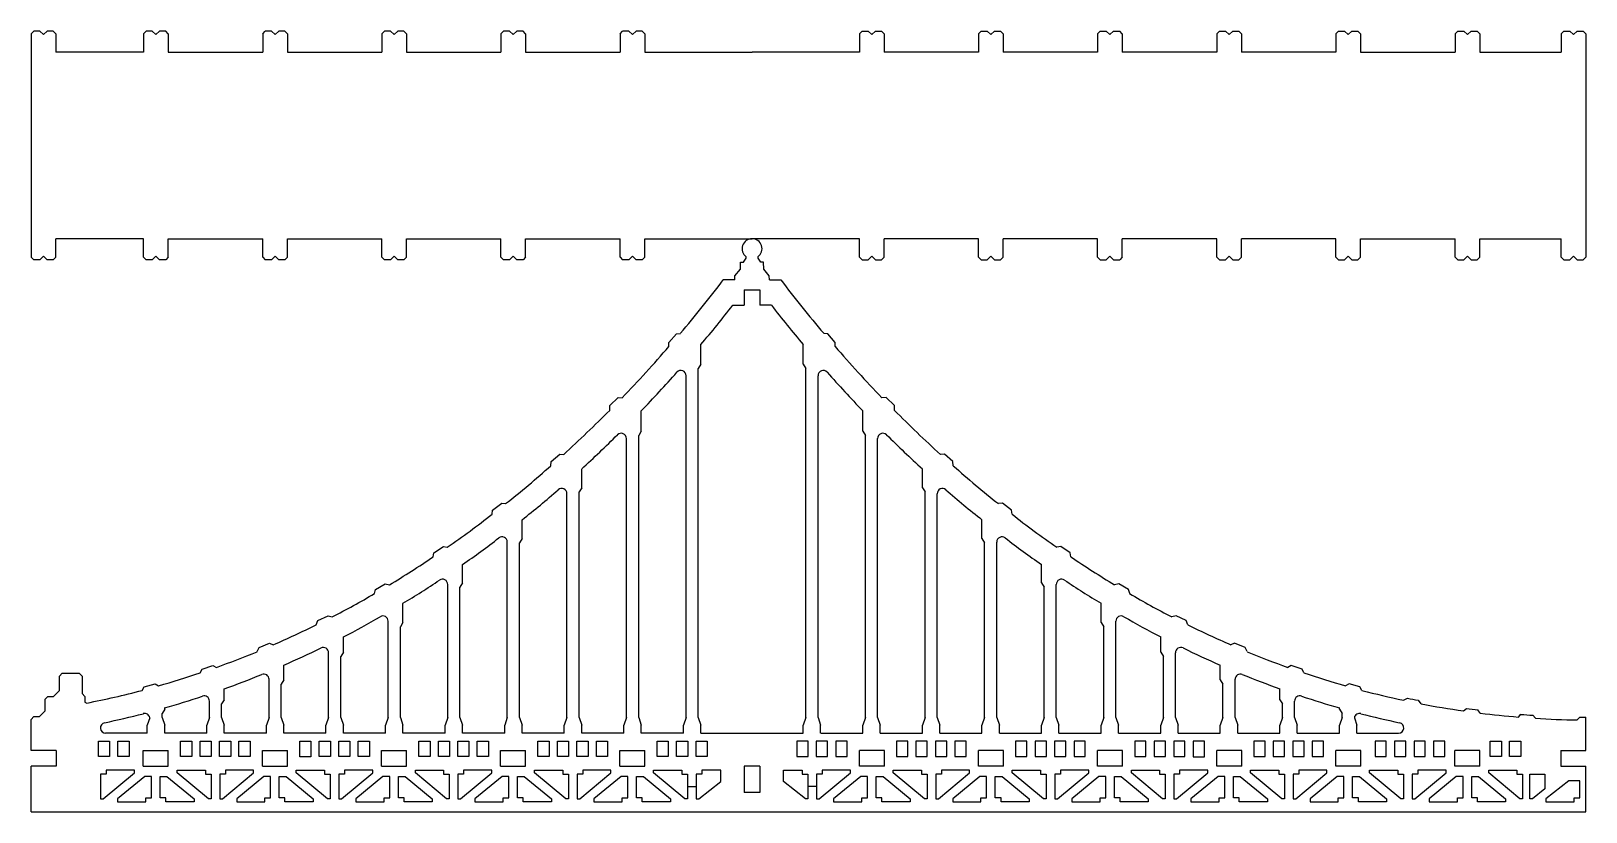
# Model space of a CAD drawing. Header units: millimetres. Extents: x 161 to 457, y -96 to 222.
# Drawn here: x 161.3 to 456.9, y 73.7 to 222.2 of the extents above; entities that cross this region are included whole.
import ezdxf

# ---------------------------------------------------------------- set-up
doc = ezdxf.new("R2010")
doc.units = ezdxf.units.MM
doc.header["$MEASUREMENT"] = 0
doc.layers.add('q', color=212, linetype='CONTINUOUS', true_color=0xe10ce9)

msp = doc.modelspace()

# ---------------------------------------------------------------- linework, layer by layer
at = {"layer": 'q', "linetype": 'Continuous'}
for p, q in [((161.28, 221.69), (161.78, 222.19)), ((162.93, 222.19), (161.78, 222.19)), ((163.63, 221.51), (162.93, 222.19)), ((163.63, 221.51), (164.33, 222.19)), ((165.48, 222.19), (164.33, 222.19)), ((165.98, 221.69), (165.48, 222.19)), ((182.67, 221.69), (183.17, 222.19)), ((184.32, 222.19), (183.17, 222.19)), ((185.02, 221.51), (184.32, 222.19)), ((185.02, 221.51), (185.72, 222.19)), ((186.87, 222.19), (185.72, 222.19)), ((187.37, 221.69), (186.87, 222.19)), ((205.32, 221.69), (205.82, 222.19)), ((206.97, 222.19), (205.82, 222.19)), ((207.67, 221.51), (206.97, 222.19)), ((207.67, 221.51), (208.37, 222.19)), ((209.52, 222.19), (208.37, 222.19)), ((210.02, 221.69), (209.52, 222.19)), ((227.97, 221.69), (228.47, 222.19)), ((229.62, 222.19), (228.47, 222.19)), ((230.32, 221.51), (229.62, 222.19)), ((230.32, 221.51), (231.02, 222.19)), ((232.17, 222.19), (231.02, 222.19)), ((232.67, 221.69), (232.17, 222.19)), ((250.62, 221.69), (251.12, 222.19)), ((252.27, 222.19), (251.12, 222.19)), ((252.97, 221.51), (252.27, 222.19)), ((252.97, 221.51), (253.67, 222.19)), ((254.82, 222.19), (253.67, 222.19)), ((255.32, 221.69), (254.82, 222.19)), ((273.27, 221.69), (273.77, 222.19)), ((274.92, 222.19), (273.77, 222.19)), ((275.62, 221.51), (274.92, 222.19)), ((275.62, 221.51), (276.32, 222.19)), ((277.47, 222.19), (276.32, 222.19)), ((277.97, 221.69), (277.47, 222.19)), ((318.79, 221.69), (319.29, 222.19)), ((319.29, 222.19), (320.44, 222.19)), ((321.14, 221.51), (320.44, 222.19)), ((321.14, 221.51), (321.84, 222.19)), ((321.84, 222.19), (322.99, 222.19)), ((323.49, 221.69), (322.99, 222.19)), ((341.44, 221.69), (341.94, 222.19)), ((341.94, 222.19), (343.09, 222.19)), ((343.79, 221.51), (343.09, 222.19)), ((343.79, 221.51), (344.49, 222.19)), ((344.49, 222.19), (345.64, 222.19)), ((346.14, 221.69), (345.64, 222.19)), ((364.09, 221.69), (364.59, 222.19)), ((364.59, 222.19), (365.74, 222.19)), ((366.44, 221.51), (365.74, 222.19)), ((366.44, 221.51), (367.14, 222.19)), ((367.14, 222.19), (368.29, 222.19)), ((368.79, 221.69), (368.29, 222.19)), ((386.74, 221.69), (387.24, 222.19)), ((387.24, 222.19), (388.39, 222.19)), ((389.09, 221.51), (388.39, 222.19)), ((389.09, 221.51), (389.79, 222.19)), ((389.79, 222.19), (390.94, 222.19)), ((391.44, 221.69), (390.94, 222.19)), ((409.39, 221.69), (409.89, 222.19)), ((409.89, 222.19), (411.04, 222.19)), ((411.74, 221.51), (411.04, 222.19)), ((411.74, 221.51), (412.44, 222.19)), ((412.44, 222.19), (413.59, 222.19)), ((414.09, 221.69), (413.59, 222.19)), ((432.09, 221.69), (432.59, 222.19)), ((432.59, 222.19), (433.74, 222.19)), ((434.44, 221.51), (433.74, 222.19)), ((434.44, 221.51), (435.14, 222.19)), ((435.14, 222.19), (436.29, 222.19)), ((436.79, 221.69), (436.29, 222.19)), ((452.24, 221.69), (452.74, 222.19)), ((452.74, 222.19), (453.89, 222.19)), ((454.59, 221.51), (453.89, 222.19)), ((454.59, 221.51), (455.29, 222.19)), ((455.29, 222.19), (456.44, 222.19)), ((456.94, 221.69), (456.44, 222.19)), ((161.28, 221.69), (161.28, 179.19)), ((165.98, 221.69), (165.98, 218.19)), ((182.67, 221.69), (182.67, 218.19)), ((187.37, 221.69), (187.37, 218.19)), ((205.32, 221.69), (205.32, 218.19)), ((210.02, 221.69), (210.02, 218.19)), ((227.97, 221.69), (227.97, 218.19)), ((232.67, 221.69), (232.67, 218.19)), ((250.62, 221.69), (250.62, 218.19)), ((255.32, 221.69), (255.32, 218.19)), ((273.27, 221.69), (273.27, 218.19)), ((277.97, 221.69), (277.97, 218.19)), ((318.79, 221.69), (318.79, 218.19)), ((323.49, 221.69), (323.49, 218.19)), ((341.44, 221.69), (341.44, 218.19)), ((346.14, 221.69), (346.14, 218.19)), ((364.09, 221.69), (364.09, 218.19)), ((368.79, 221.69), (368.79, 218.19)), ((386.74, 221.69), (386.74, 218.19)), ((391.44, 221.69), (391.44, 218.19)), ((409.39, 221.69), (409.39, 218.19)), ((414.09, 221.69), (414.09, 218.19)), ((432.09, 221.69), (432.09, 218.19)), ((436.79, 221.69), (436.79, 218.19)), ((452.24, 221.69), (452.24, 218.19)), ((456.94, 221.69), (456.94, 179.19)), ((182.67, 218.19), (165.98, 218.19)), ((187.37, 218.19), (205.32, 218.19)), ((210.02, 218.19), (227.97, 218.19)), ((232.67, 218.19), (250.62, 218.19)), ((255.32, 218.19), (273.27, 218.19)), ((277.97, 218.19), (298.38, 218.19)), ((318.79, 218.19), (298.38, 218.19)), ((318.79, 218.19), (298.38, 218.19)), ((341.44, 218.19), (323.49, 218.19)), ((364.09, 218.19), (346.14, 218.19)), ((386.74, 218.19), (368.79, 218.19)), ((409.39, 218.19), (391.44, 218.19)), ((414.09, 218.19), (432.09, 218.19)), ((436.79, 218.19), (452.24, 218.19)), ((165.98, 179.19), (165.98, 182.69)), ((182.67, 182.69), (165.98, 182.69)), ((182.67, 179.19), (182.67, 182.69)), ((187.37, 182.69), (205.32, 182.69)), ((187.37, 179.19), (187.37, 182.69)), ((205.32, 179.19), (205.32, 182.69)), ((210.02, 182.69), (227.97, 182.69)), ((210.02, 179.19), (210.02, 182.69)), ((227.97, 179.19), (227.97, 182.69)), ((232.67, 182.69), (250.62, 182.69)), ((232.67, 179.19), (232.67, 182.69)), ((250.62, 179.19), (250.62, 182.69)), ((255.32, 182.69), (273.27, 182.69)), ((255.32, 179.19), (255.32, 182.69)), ((273.27, 179.19), (273.27, 182.69)), ((277.97, 182.69), (298.38, 182.69)), ((277.97, 179.19), (277.97, 182.69)), ((318.79, 182.69), (298.38, 182.69)), ((318.79, 182.69), (298.38, 182.69)), ((318.79, 179.19), (318.79, 182.69)), ((341.44, 182.69), (323.49, 182.69)), ((323.49, 179.19), (323.49, 182.69)), ((341.44, 179.19), (341.44, 182.69)), ((364.09, 182.69), (346.14, 182.69)), ((346.14, 179.19), (346.14, 182.69)), ((364.09, 179.19), (364.09, 182.69)), ((386.74, 182.69), (368.79, 182.69)), ((368.79, 179.19), (368.79, 182.69)), ((386.74, 179.19), (386.74, 182.69)), ((409.39, 182.69), (391.44, 182.69)), ((391.44, 179.19), (391.44, 182.69)), ((409.39, 179.19), (409.39, 182.69)), ((414.09, 182.69), (432.09, 182.69)), ((414.09, 179.19), (414.09, 182.69)), ((432.09, 179.19), (432.09, 182.69)), ((436.79, 182.69), (452.24, 182.69)), ((436.79, 179.19), (436.79, 182.69)), ((452.24, 179.19), (452.24, 182.69)), ((161.28, 179.19), (161.78, 178.69)), ((162.93, 178.69), (161.78, 178.69)), ((163.63, 179.37), (162.93, 178.69)), ((163.63, 179.37), (164.33, 178.69)), ((165.48, 178.69), (164.33, 178.69)), ((165.98, 179.19), (165.48, 178.69)), ((182.67, 179.19), (183.17, 178.69)), ((184.32, 178.69), (183.17, 178.69)), ((185.02, 179.37), (184.32, 178.69)), ((185.02, 179.37), (185.72, 178.69)), ((186.87, 178.69), (185.72, 178.69)), ((187.37, 179.19), (186.87, 178.69)), ((205.32, 179.19), (205.82, 178.69)), ((206.97, 178.69), (205.82, 178.69)), ((207.67, 179.37), (206.97, 178.69)), ((207.67, 179.37), (208.37, 178.69)), ((209.52, 178.69), (208.37, 178.69)), ((210.02, 179.19), (209.52, 178.69)), ((227.97, 179.19), (228.47, 178.69)), ((229.62, 178.69), (228.47, 178.69)), ((230.32, 179.37), (229.62, 178.69)), ((230.32, 179.37), (231.02, 178.69)), ((232.17, 178.69), (231.02, 178.69)), ((232.67, 179.19), (232.17, 178.69)), ((250.62, 179.19), (251.12, 178.69)), ((252.27, 178.69), (251.12, 178.69)), ((252.97, 179.37), (252.27, 178.69)), ((252.97, 179.37), (253.67, 178.69)), ((254.82, 178.69), (253.67, 178.69)), ((255.32, 179.19), (254.82, 178.69)), ((273.27, 179.19), (273.77, 178.69)), ((274.92, 178.69), (273.77, 178.69)), ((275.62, 179.37), (274.92, 178.69)), ((275.62, 179.37), (276.32, 178.69)), ((277.47, 178.69), (276.32, 178.69)), ((277.97, 179.19), (277.47, 178.69)), ((296.16, 176.88), (296.19, 178.27)), ((296.19, 178.27), (296.73, 178.27)), ((296.73, 178.27), (297.25, 178.99)), ((297.25, 178.99), (297.25, 179.28)), ((299.51, 178.99), (299.51, 179.28)), ((300.03, 178.27), (299.51, 178.99)), ((300.56, 178.27), (300.03, 178.27)), ((300.59, 176.88), (300.56, 178.27)), ((318.79, 179.19), (319.29, 178.69)), ((319.29, 178.69), (320.44, 178.69)), ((321.14, 179.37), (320.44, 178.69)), ((321.14, 179.37), (321.84, 178.69)), ((321.84, 178.69), (322.99, 178.69)), ((323.49, 179.19), (322.99, 178.69)), ((341.44, 179.19), (341.94, 178.69)), ((341.94, 178.69), (343.09, 178.69)), ((343.79, 179.37), (343.09, 178.69)), ((343.79, 179.37), (344.49, 178.69)), ((344.49, 178.69), (345.64, 178.69)), ((346.14, 179.19), (345.64, 178.69)), ((364.09, 179.19), (364.59, 178.69)), ((364.59, 178.69), (365.74, 178.69)), ((366.44, 179.37), (365.74, 178.69)), ((366.44, 179.37), (367.14, 178.69)), ((367.14, 178.69), (368.29, 178.69)), ((368.79, 179.19), (368.29, 178.69)), ((386.74, 179.19), (387.24, 178.69)), ((387.24, 178.69), (388.39, 178.69)), ((389.09, 179.37), (388.39, 178.69)), ((389.09, 179.37), (389.79, 178.69)), ((389.79, 178.69), (390.94, 178.69)), ((391.44, 179.19), (390.94, 178.69)), ((409.39, 179.19), (409.89, 178.69)), ((409.89, 178.69), (411.04, 178.69)), ((411.74, 179.37), (411.04, 178.69)), ((411.74, 179.37), (412.44, 178.69)), ((412.44, 178.69), (413.59, 178.69)), ((414.09, 179.19), (413.59, 178.69)), ((432.09, 179.19), (432.59, 178.69)), ((432.59, 178.69), (433.74, 178.69)), ((434.44, 179.37), (433.74, 178.69)), ((434.44, 179.37), (435.14, 178.69)), ((435.14, 178.69), (436.29, 178.69)), ((436.79, 179.19), (436.29, 178.69)), ((452.24, 179.19), (452.74, 178.69)), ((452.74, 178.69), (453.89, 178.69)), ((454.59, 179.37), (453.89, 178.69)), ((454.59, 179.37), (455.29, 178.69)), ((455.29, 178.69), (456.44, 178.69)), ((456.94, 179.19), (456.44, 178.69)), ((295.08, 174.88), (292.9, 174.88)), ((295.08, 174.88), (295.11, 175.63)), ((295.11, 175.63), (296.16, 176.88)), ((301.65, 175.63), (300.59, 176.88)), ((301.67, 174.88), (301.65, 175.63)), ((301.67, 174.88), (303.85, 174.88)), ((296.88, 172.97), (299.88, 172.97)), ((296.88, 172.97), (296.88, 170.04)), ((299.88, 172.97), (299.88, 170.04)), ((294.71, 170.04), (296.88, 170.04)), ((302.05, 170.04), (299.88, 170.04)), ((282.54, 162.99), (283.99, 164.63)), ((282.58, 162.21), (282.54, 162.99)), ((283.99, 164.63), (284.75, 164.7)), ((312.76, 164.63), (312.01, 164.7)), ((314.21, 162.99), (312.76, 164.63)), ((314.18, 162.21), (314.21, 162.99)), ((288.65, 158.81), (288.65, 162.56)), ((308.11, 158.81), (308.11, 162.56)), ((288.65, 158.81), (288.15, 158.01)), ((288.15, 91.66), (288.15, 158.01)), ((308.11, 158.81), (308.61, 158.01)), ((308.61, 91.66), (308.61, 158.01)), ((285.83, 91.66), (285.83, 156.65)), ((310.92, 91.66), (310.92, 156.65)), ((271.31, 150.95), (272.89, 152.47)), ((271.31, 150.05), (271.31, 150.95)), ((272.89, 152.47), (273.68, 152.46)), ((323.87, 152.47), (323.08, 152.46)), ((325.45, 150.95), (323.87, 152.47)), ((325.45, 150.05), (325.45, 150.95)), ((277.32, 146.1), (277.32, 149.96)), ((319.44, 146.1), (319.44, 149.96)), ((277.32, 146.1), (276.82, 145.3)), ((276.82, 91.66), (276.82, 145.3)), ((319.44, 146.1), (319.94, 145.3)), ((319.94, 91.66), (319.94, 145.3)), ((274.5, 91.66), (274.5, 144.69)), ((322.25, 91.66), (322.25, 144.69)), ((260.11, 139.52), (260.17, 140.3)), ((260.17, 140.3), (261.81, 141.73)), ((261.81, 141.73), (262.57, 141.67)), ((334.95, 141.73), (334.19, 141.67)), ((336.59, 140.3), (334.95, 141.73)), ((336.64, 139.52), (336.59, 140.3)), ((265.99, 135.34), (265.99, 138.9)), ((330.77, 135.34), (330.77, 138.9)), ((263.17, 91.66), (263.17, 134.19)), ((265.99, 135.34), (265.49, 134.54)), ((265.49, 91.66), (265.49, 134.54)), ((330.77, 135.34), (331.27, 134.54)), ((331.27, 91.66), (331.27, 134.54)), ((333.58, 91.66), (333.58, 134.19)), ((248.94, 130.32), (249.04, 131.09)), ((249.04, 131.09), (250.77, 132.42)), ((250.77, 132.42), (251.52, 132.31)), ((345.99, 132.42), (345.23, 132.31)), ((347.71, 131.09), (345.99, 132.42)), ((347.82, 130.32), (347.71, 131.09)), ((254.66, 125.68), (254.66, 129.24)), ((342.1, 125.68), (342.1, 129.24)), ((237.89, 122.97), (239.68, 124.19)), ((239.68, 124.19), (240.43, 124.03)), ((251.84, 91.66), (251.84, 125)), ((254.66, 125.68), (254.16, 124.88)), ((254.16, 91.66), (254.16, 124.88)), ((342.1, 125.68), (342.6, 124.88)), ((342.6, 91.66), (342.6, 124.88)), ((344.91, 91.66), (344.91, 125)), ((357.07, 124.19), (356.33, 124.03)), ((358.87, 122.97), (357.07, 124.19)), ((237.74, 122.2), (237.89, 122.97)), ((359.02, 122.2), (358.87, 122.97)), ((243.33, 117.25), (243.33, 120.74)), ((353.43, 117.25), (353.43, 120.74)), ((226.57, 115.21), (226.76, 115.97)), ((226.76, 115.97), (228.62, 117.08)), ((228.62, 117.08), (229.43, 116.88)), ((240.51, 91.66), (240.51, 116.94)), ((243.33, 117.25), (242.83, 116.45)), ((242.83, 91.66), (242.83, 116.45)), ((353.43, 117.25), (353.93, 116.45)), ((353.93, 91.66), (353.93, 116.45)), ((356.24, 91.66), (356.24, 116.94)), ((368.14, 117.08), (367.33, 116.88)), ((369.99, 115.97), (368.14, 117.08)), ((370.19, 115.21), (369.99, 115.97)), ((232, 109.71), (232, 113.35)), ((364.76, 109.71), (364.76, 113.35)), ((215.49, 109.26), (215.8, 110.07)), ((215.8, 110.07), (217.75, 111)), ((217.75, 111), (218.53, 110.78)), ((229.18, 91.66), (229.18, 109.95)), ((232, 109.71), (231.5, 108.91)), ((364.76, 109.71), (365.26, 108.91)), ((367.57, 91.66), (367.57, 109.95)), ((379, 111), (378.22, 110.78)), ((380.96, 110.07), (379, 111)), ((381.26, 109.26), (380.96, 110.07)), ((220.67, 104.04), (220.67, 106.98)), ((231.5, 91.66), (231.5, 108.91)), ((365.26, 91.66), (365.26, 108.91)), ((376.09, 104.04), (376.09, 106.98)), ((204.25, 104.16), (204.63, 104.98)), ((204.63, 104.98), (206.64, 105.79)), ((206.64, 105.79), (207.34, 105.48)), ((217.85, 91.66), (217.85, 103.96)), ((220.67, 104.04), (220.17, 103.24)), ((376.09, 104.04), (376.59, 103.24)), ((378.9, 91.66), (378.9, 103.96)), ((390.12, 105.79), (389.42, 105.48)), ((392.13, 104.98), (390.12, 105.79)), ((392.51, 104.16), (392.13, 104.98)), ((193.43, 100.15), (193.78, 100.85)), ((193.78, 100.85), (195.83, 101.51)), ((195.83, 101.51), (196.51, 101.16)), ((209.34, 98.79), (209.34, 101.6)), ((220.17, 91.66), (220.17, 103.24)), ((376.59, 91.66), (376.59, 103.24)), ((387.42, 98.79), (387.42, 101.6)), ((400.92, 101.51), (400.24, 101.16)), ((402.98, 100.85), (400.92, 101.51)), ((403.33, 100.15), (402.98, 100.85)), ((166.65, 99.52), (167.19, 100.07)), ((166.65, 96.76), (166.65, 99.52)), ((167.19, 100.07), (170.43, 100.07)), ((170.43, 100.07), (170.97, 99.52)), ((170.97, 99.52), (170.97, 96.21)), ((182.78, 97.49), (184.86, 98.07)), ((184.86, 98.07), (185.53, 97.69)), ((206.52, 91.66), (206.52, 98.9)), ((209.34, 98.79), (208.84, 97.99)), ((208.84, 91.66), (208.84, 97.99)), ((387.42, 98.79), (387.92, 97.99)), ((387.92, 91.66), (387.92, 97.99)), ((390.23, 91.66), (390.23, 98.9)), ((411.9, 98.07), (411.23, 97.69)), ((413.97, 97.49), (411.9, 98.07)), ((163.95, 95.11), (164.49, 95.66)), ((163.95, 92.91), (163.95, 95.11)), ((164.49, 95.66), (165.57, 95.66)), ((165.57, 95.66), (166.65, 96.76)), ((170.97, 96.21), (171.51, 95.66)), ((171.51, 95.66), (171.51, 94.56)), ((182.4, 96.8), (182.78, 97.49)), ((195.19, 91.66), (195.19, 94.76)), ((198.01, 95.02), (197.51, 94.22)), ((198.01, 95.02), (198.01, 97.07)), ((398.75, 95.02), (398.75, 97.07)), ((398.75, 95.02), (399.25, 94.22)), ((401.56, 91.66), (401.56, 94.76)), ((414.36, 96.8), (413.97, 97.49)), ((422.24, 94.93), (423.05, 95.33)), ((425.6, 94.25), (425.08, 94.92)), ((161.28, 91.26), (161.79, 91.81)), ((161.79, 91.81), (162.87, 91.81)), ((162.87, 91.81), (163.95, 92.91)), ((171.51, 94.56), (171.86, 94.39)), ((186.68, 93.21), (186.18, 92.41)), ((186.18, 91.66), (186.18, 92.41)), ((186.18, 91.66), (186.68, 90.16)), ((186.68, 93.21), (186.68, 93.49)), ((195.19, 91.66), (194.69, 90.19)), ((197.51, 91.66), (197.51, 94.22)), ((197.51, 91.66), (198.01, 90.16)), ((206.52, 91.66), (206.02, 90.19)), ((208.84, 91.66), (209.34, 90.16)), ((217.85, 91.66), (217.35, 90.19)), ((220.17, 91.66), (220.67, 90.16)), ((229.18, 91.66), (228.68, 90.19)), ((231.5, 91.66), (232, 90.16)), ((240.51, 91.66), (240.01, 90.19)), ((242.83, 91.66), (243.33, 90.16)), ((251.84, 91.66), (251.34, 90.19)), ((254.16, 91.66), (254.66, 90.16)), ((263.17, 91.66), (262.67, 90.19)), ((265.49, 91.66), (265.99, 90.16)), ((274.5, 91.66), (274, 90.19)), ((276.82, 91.66), (277.32, 90.16)), ((285.83, 91.66), (285.33, 90.19)), ((288.15, 91.66), (288.65, 90.16)), ((308.61, 91.66), (308.11, 90.16)), ((310.92, 91.66), (311.42, 90.19)), ((319.94, 91.66), (319.44, 90.16)), ((322.25, 91.66), (322.75, 90.19)), ((331.27, 91.66), (330.77, 90.16)), ((333.58, 91.66), (334.08, 90.19)), ((342.6, 91.66), (342.1, 90.16)), ((344.91, 91.66), (345.41, 90.19)), ((353.93, 91.66), (353.43, 90.16)), ((356.24, 91.66), (356.74, 90.19)), ((365.26, 91.66), (364.76, 90.16)), ((367.57, 91.66), (368.07, 90.19)), ((376.59, 91.66), (376.09, 90.16)), ((378.9, 91.66), (379.4, 90.19)), ((387.92, 91.66), (387.42, 90.16)), ((390.23, 91.66), (390.73, 90.19)), ((399.25, 91.66), (398.75, 90.16)), ((399.25, 91.66), (399.25, 94.22)), ((401.56, 91.66), (402.06, 90.19)), ((410.08, 93.21), (410.08, 93.49)), ((410.08, 93.21), (410.58, 92.41)), ((410.58, 91.66), (410.08, 90.16)), ((410.58, 91.66), (410.58, 92.41)), ((433.66, 92.9), (434.22, 93.38)), ((436.86, 92.48), (436.42, 93.09)), ((444.11, 91.73), (444.58, 92.24)), ((447.35, 91.5), (446.86, 92.08)), ((455.28, 91.18), (455.8, 91.72)), ((456.94, 85.35), (456.94, 91.71)), ((161.28, 85.35), (161.28, 91.26)), ((161.28, 90.87), (161.28, 91.19)), ((161.28, 91.08), (161.28, 91.13)), ((183.84, 91.6), (183.36, 90.19)), ((183.36, 88.66), (183.36, 90.19)), ((186.68, 88.66), (186.68, 90.16)), ((194.69, 88.66), (194.69, 90.19)), ((198.01, 88.66), (198.01, 90.16)), ((206.02, 88.66), (206.02, 90.19)), ((209.34, 88.66), (209.34, 90.16)), ((217.35, 88.66), (217.35, 90.19)), ((220.67, 88.66), (220.67, 90.16)), ((228.68, 88.66), (228.68, 90.19)), ((232, 88.66), (232, 90.16)), ((240.01, 88.66), (240.01, 90.19)), ((243.33, 88.66), (243.33, 90.16)), ((251.34, 88.66), (251.34, 90.19)), ((254.66, 88.66), (254.66, 90.16)), ((262.67, 88.66), (262.67, 90.19)), ((265.99, 88.66), (265.99, 90.16)), ((274, 88.66), (274, 90.19)), ((277.32, 88.66), (277.32, 90.16)), ((285.33, 88.66), (285.33, 90.19)), ((288.65, 88.66), (288.65, 90.16)), ((308.11, 88.66), (308.11, 90.16)), ((311.42, 88.66), (311.42, 90.19)), ((319.44, 88.66), (319.44, 90.16)), ((322.75, 88.66), (322.75, 90.19)), ((330.77, 88.66), (330.77, 90.16)), ((334.08, 88.66), (334.08, 90.19)), ((342.1, 88.66), (342.1, 90.16)), ((345.41, 88.66), (345.41, 90.19)), ((353.43, 88.66), (353.43, 90.16)), ((356.74, 88.66), (356.74, 90.19)), ((364.76, 88.66), (364.76, 90.16)), ((368.07, 88.66), (368.07, 90.19)), ((376.09, 88.66), (376.09, 90.16)), ((379.4, 88.66), (379.4, 90.19)), ((387.42, 88.66), (387.42, 90.16)), ((390.73, 88.66), (390.73, 90.19)), ((398.75, 88.66), (398.75, 90.16)), ((402.06, 88.66), (402.06, 90.19)), ((410.08, 88.66), (410.08, 90.16)), ((412.91, 91.6), (413.39, 90.19)), ((413.39, 88.66), (413.39, 90.19)), ((183.36, 88.66), (175.45, 88.66)), ((194.69, 88.66), (186.68, 88.66)), ((206.02, 88.66), (198.01, 88.66)), ((217.35, 88.66), (209.34, 88.66)), ((228.68, 88.66), (220.67, 88.66)), ((240.01, 88.66), (232, 88.66)), ((251.34, 88.66), (243.33, 88.66)), ((262.67, 88.66), (254.66, 88.66)), ((274, 88.66), (265.99, 88.66)), ((285.33, 88.66), (277.32, 88.66)), ((288.65, 88.66), (308.11, 88.66)), ((311.43, 88.66), (319.44, 88.66)), ((322.75, 88.66), (330.77, 88.66)), ((334.08, 88.66), (342.1, 88.66)), ((345.41, 88.66), (353.43, 88.66)), ((356.74, 88.66), (364.76, 88.66)), ((368.07, 88.66), (376.09, 88.66)), ((379.4, 88.66), (387.42, 88.66)), ((390.73, 88.66), (398.75, 88.66)), ((402.06, 88.66), (410.08, 88.66)), ((413.39, 88.66), (421.31, 88.66)), ((166.03, 85.35), (161.28, 85.35)), ((166.03, 85.35), (166.03, 82.35)), ((182.62, 85.35), (187.37, 85.35)), ((182.62, 82.35), (182.62, 85.35)), ((187.37, 82.35), (187.37, 85.35)), ((205.27, 85.35), (210.02, 85.35)), ((205.27, 82.35), (205.27, 85.35)), ((210.02, 82.35), (210.02, 85.35)), ((227.92, 85.35), (232.67, 85.35)), ((227.92, 82.35), (227.92, 85.35)), ((232.67, 82.35), (232.67, 85.35)), ((250.57, 85.35), (255.32, 85.35)), ((250.57, 82.35), (250.57, 85.35)), ((255.32, 82.35), (255.32, 85.35)), ((273.22, 85.35), (277.97, 85.35)), ((273.22, 82.35), (273.22, 85.35)), ((277.97, 82.35), (277.97, 85.35)), ((323.54, 85.35), (318.79, 85.35)), ((318.79, 82.35), (318.79, 85.35)), ((323.54, 82.35), (323.54, 85.35)), ((346.19, 85.35), (341.44, 85.35)), ((341.44, 82.35), (341.44, 85.35)), ((346.19, 82.35), (346.19, 85.35)), ((368.84, 85.35), (364.09, 85.35)), ((364.09, 82.35), (364.09, 85.35)), ((368.84, 82.35), (368.84, 85.35)), ((391.49, 85.35), (386.74, 85.35)), ((386.74, 82.35), (386.74, 85.35)), ((391.49, 82.35), (391.49, 85.35)), ((414.14, 85.35), (409.39, 85.35)), ((409.39, 82.35), (409.39, 85.35)), ((414.14, 82.35), (414.14, 85.35)), ((436.79, 85.35), (432.04, 85.35)), ((432.04, 82.35), (432.04, 85.35)), ((436.79, 82.35), (436.79, 85.35)), ((452.19, 85.35), (456.94, 85.35)), ((452.19, 85.35), (452.19, 82.35)), ((161.28, 73.68), (161.28, 82.35)), ((166.03, 82.35), (161.28, 82.35)), ((174.49, 80.84), (174.49, 76.14)), ((175.57, 80.84), (174.49, 80.84)), ((175, 76.14), (180.94, 81.09)), ((180.94, 81.64), (175.57, 81.64)), ((175.57, 81.64), (175.57, 80.84)), ((182.88, 80.39), (177.72, 76.14)), ((180.94, 81.09), (180.94, 81.64)), ((182.62, 82.35), (187.37, 82.35)), ((184.17, 80.39), (182.88, 80.39)), ((184.17, 76.39), (184.17, 80.39)), ((185.82, 76.39), (185.82, 80.39)), ((185.82, 80.39), (187.12, 80.39)), ((187.12, 80.39), (192.27, 76.14)), ((189.06, 81.09), (189.06, 81.64)), ((189.06, 81.64), (194.42, 81.64)), ((195, 76.14), (189.06, 81.09)), ((194.42, 81.64), (194.42, 80.84)), ((194.42, 80.84), (195.5, 80.84)), ((195.5, 80.84), (195.5, 76.14)), ((197.14, 80.84), (197.14, 76.14)), ((198.22, 80.84), (197.14, 80.84)), ((197.65, 76.14), (203.59, 81.09)), ((203.59, 81.64), (198.22, 81.64)), ((198.22, 81.64), (198.22, 80.84)), ((205.53, 80.39), (200.37, 76.14)), ((203.59, 81.09), (203.59, 81.64)), ((205.27, 82.35), (210.02, 82.35)), ((206.82, 80.39), (205.53, 80.39)), ((206.82, 76.39), (206.82, 80.39)), ((208.47, 76.39), (208.47, 80.39)), ((208.47, 80.39), (209.77, 80.39)), ((209.77, 80.39), (214.92, 76.14)), ((211.71, 81.09), (211.71, 81.64)), ((211.71, 81.64), (217.07, 81.64)), ((217.65, 76.14), (211.71, 81.09)), ((217.07, 81.64), (217.07, 80.84)), ((217.07, 80.84), (218.15, 80.84)), ((218.15, 80.84), (218.15, 76.14)), ((219.79, 80.84), (219.79, 76.14)), ((220.87, 80.84), (219.79, 80.84)), ((220.3, 76.14), (226.24, 81.09)), ((226.24, 81.64), (220.87, 81.64)), ((220.87, 81.64), (220.87, 80.84)), ((228.18, 80.39), (223.02, 76.14)), ((226.24, 81.09), (226.24, 81.64)), ((227.92, 82.35), (232.67, 82.35)), ((229.47, 80.39), (228.18, 80.39)), ((229.47, 76.39), (229.47, 80.39)), ((231.12, 76.39), (231.12, 80.39)), ((231.12, 80.39), (232.42, 80.39)), ((232.42, 80.39), (237.57, 76.14)), ((234.36, 81.09), (234.36, 81.64)), ((234.36, 81.64), (239.72, 81.64)), ((240.3, 76.14), (234.36, 81.09)), ((239.72, 81.64), (239.72, 80.84)), ((239.72, 80.84), (240.8, 80.84)), ((240.8, 80.84), (240.8, 76.14)), ((242.44, 80.84), (242.44, 76.14)), ((243.52, 80.84), (242.44, 80.84)), ((242.95, 76.14), (248.89, 81.09)), ((248.89, 81.64), (243.52, 81.64)), ((243.52, 81.64), (243.52, 80.84)), ((250.83, 80.39), (245.67, 76.14)), ((248.89, 81.09), (248.89, 81.64)), ((250.57, 82.35), (255.32, 82.35)), ((252.12, 80.39), (250.83, 80.39)), ((252.12, 76.39), (252.12, 80.39)), ((253.77, 76.39), (253.77, 80.39)), ((253.77, 80.39), (255.07, 80.39)), ((255.07, 80.39), (260.22, 76.14)), ((257.01, 81.09), (257.01, 81.64)), ((257.01, 81.64), (262.37, 81.64)), ((262.95, 76.14), (257.01, 81.09)), ((262.37, 81.64), (262.37, 80.84)), ((262.37, 80.84), (263.45, 80.84)), ((263.45, 80.84), (263.45, 76.14)), ((265.09, 80.84), (265.09, 76.14)), ((266.17, 80.84), (265.09, 80.84)), ((265.6, 76.14), (271.54, 81.09)), ((271.54, 81.64), (266.17, 81.64)), ((266.17, 81.64), (266.17, 80.84)), ((273.48, 80.39), (268.32, 76.14)), ((271.54, 81.09), (271.54, 81.64)), ((273.22, 82.35), (277.97, 82.35)), ((274.77, 80.39), (273.48, 80.39)), ((274.77, 76.39), (274.77, 80.39)), ((276.42, 76.39), (276.42, 80.39)), ((276.42, 80.39), (277.72, 80.39)), ((277.72, 80.39), (282.87, 76.14)), ((279.66, 81.09), (279.66, 81.64)), ((279.66, 81.64), (285.02, 81.64)), ((285.6, 76.14), (279.66, 81.09)), ((285.02, 81.64), (285.02, 80.84)), ((285.02, 80.84), (286.1, 80.84)), ((286.1, 80.84), (286.1, 76.14)), ((287.75, 80.84), (287.75, 76.14)), ((288.82, 80.84), (287.75, 80.84)), ((292.41, 81.64), (288.82, 81.64)), ((288.82, 81.64), (288.82, 80.84)), ((292.41, 79.48), (292.41, 81.64)), ((296.88, 82.35), (296.88, 77.35)), ((299.88, 82.35), (296.88, 82.35)), ((299.88, 82.35), (299.88, 77.35)), ((304.35, 79.48), (304.35, 81.64)), ((304.35, 81.64), (307.93, 81.64)), ((307.93, 81.64), (307.93, 80.84)), ((307.93, 80.84), (309.01, 80.84)), ((309.01, 80.84), (309.01, 76.14)), ((310.65, 80.84), (310.65, 76.14)), ((311.73, 80.84), (310.65, 80.84)), ((311.16, 76.14), (317.1, 81.09)), ((317.1, 81.64), (311.73, 81.64)), ((311.73, 81.64), (311.73, 80.84)), ((319.04, 80.39), (313.89, 76.14)), ((317.1, 81.09), (317.1, 81.64)), ((323.54, 82.35), (318.79, 82.35)), ((320.33, 80.39), (319.04, 80.39)), ((320.33, 76.39), (320.33, 80.39)), ((321.99, 76.39), (321.99, 80.39)), ((321.99, 80.39), (323.28, 80.39)), ((323.28, 80.39), (328.43, 76.14)), ((325.22, 81.09), (325.22, 81.64)), ((325.22, 81.64), (330.59, 81.64)), ((331.16, 76.14), (325.22, 81.09)), ((330.59, 81.64), (330.59, 80.84)), ((330.59, 80.84), (331.66, 80.84)), ((331.66, 80.84), (331.66, 76.14)), ((333.3, 80.84), (333.3, 76.14)), ((334.38, 80.84), (333.3, 80.84)), ((333.81, 76.14), (339.75, 81.09)), ((339.75, 81.64), (334.38, 81.64)), ((334.38, 81.64), (334.38, 80.84)), ((341.69, 80.39), (336.54, 76.14)), ((339.75, 81.09), (339.75, 81.64)), ((346.19, 82.35), (341.44, 82.35)), ((342.98, 80.39), (341.69, 80.39)), ((342.98, 76.39), (342.98, 80.39)), ((344.64, 76.39), (344.64, 80.39)), ((344.64, 80.39), (345.93, 80.39)), ((345.93, 80.39), (351.08, 76.14)), ((347.87, 81.09), (347.87, 81.64)), ((347.87, 81.64), (353.24, 81.64)), ((353.81, 76.14), (347.87, 81.09)), ((353.24, 81.64), (353.24, 80.84)), ((353.24, 80.84), (354.31, 80.84)), ((354.31, 80.84), (354.31, 76.14)), ((355.95, 80.84), (355.95, 76.14)), ((357.03, 80.84), (355.95, 80.84)), ((356.46, 76.14), (362.4, 81.09)), ((362.4, 81.64), (357.03, 81.64)), ((357.03, 81.64), (357.03, 80.84)), ((364.34, 80.39), (359.19, 76.14)), ((362.4, 81.09), (362.4, 81.64)), ((368.84, 82.35), (364.09, 82.35)), ((365.63, 80.39), (364.34, 80.39)), ((365.63, 76.39), (365.63, 80.39)), ((367.29, 76.39), (367.29, 80.39)), ((367.29, 80.39), (368.58, 80.39)), ((368.58, 80.39), (373.73, 76.14)), ((370.52, 81.09), (370.52, 81.64)), ((370.52, 81.64), (375.89, 81.64)), ((376.46, 76.14), (370.52, 81.09)), ((375.89, 81.64), (375.89, 80.84)), ((375.89, 80.84), (376.96, 80.84)), ((376.96, 80.84), (376.96, 76.14)), ((378.6, 80.84), (378.6, 76.14)), ((379.68, 80.84), (378.6, 80.84)), ((379.11, 76.14), (385.05, 81.09)), ((385.05, 81.64), (379.68, 81.64)), ((379.68, 81.64), (379.68, 80.84)), ((386.99, 80.39), (381.84, 76.14)), ((385.05, 81.09), (385.05, 81.64)), ((391.49, 82.35), (386.74, 82.35)), ((388.28, 80.39), (386.99, 80.39)), ((388.28, 76.39), (388.28, 80.39)), ((389.94, 76.39), (389.94, 80.39)), ((389.94, 80.39), (391.23, 80.39)), ((391.23, 80.39), (396.38, 76.14)), ((393.17, 81.09), (393.17, 81.64)), ((393.17, 81.64), (398.54, 81.64)), ((399.11, 76.14), (393.17, 81.09)), ((398.54, 81.64), (398.54, 80.84)), ((398.54, 80.84), (399.61, 80.84)), ((399.61, 80.84), (399.61, 76.14)), ((401.25, 80.84), (401.25, 76.14)), ((402.33, 80.84), (401.25, 80.84)), ((401.76, 76.14), (407.7, 81.09)), ((407.7, 81.64), (402.33, 81.64)), ((402.33, 81.64), (402.33, 80.84)), ((409.64, 80.39), (404.49, 76.14)), ((407.7, 81.09), (407.7, 81.64)), ((414.14, 82.35), (409.39, 82.35)), ((410.93, 80.39), (409.64, 80.39)), ((410.93, 76.39), (410.93, 80.39)), ((412.59, 76.39), (412.59, 80.39)), ((412.59, 80.39), (413.88, 80.39)), ((413.88, 80.39), (419.03, 76.14)), ((415.82, 81.09), (415.82, 81.64)), ((415.82, 81.64), (421.19, 81.64)), ((421.76, 76.14), (415.82, 81.09)), ((421.19, 81.64), (421.19, 80.84)), ((421.19, 80.84), (422.26, 80.84)), ((422.26, 80.84), (422.26, 76.14)), ((423.9, 80.84), (423.9, 76.14)), ((424.98, 80.84), (423.9, 80.84)), ((424.41, 76.14), (430.35, 81.09)), ((430.35, 81.64), (424.98, 81.64)), ((424.98, 81.64), (424.98, 80.84)), ((432.29, 80.39), (427.14, 76.14)), ((430.35, 81.09), (430.35, 81.64)), ((436.79, 82.35), (432.04, 82.35)), ((433.58, 80.39), (432.29, 80.39)), ((433.58, 76.39), (433.58, 80.39)), ((435.24, 76.39), (435.24, 80.39)), ((435.24, 80.39), (436.53, 80.39)), ((436.53, 80.39), (441.68, 76.14)), ((438.47, 81.09), (438.47, 81.64)), ((438.47, 81.64), (443.84, 81.64)), ((444.41, 76.14), (438.47, 81.09)), ((443.84, 81.64), (443.84, 80.84)), ((443.84, 80.84), (444.91, 80.84)), ((444.91, 80.84), (444.91, 76.14)), ((446.26, 76.14), (446.27, 80.84)), ((446.27, 80.84), (449.12, 80.84)), ((449.12, 80.84), (449.12, 78.08)), ((452.19, 82.35), (456.94, 82.35)), ((456.94, 73.68), (456.94, 82.35)), ((286.1, 78.49), (287.75, 78.49)), ((288.25, 76.14), (292.41, 79.48)), ((299.88, 77.35), (296.88, 77.35)), ((308.51, 76.14), (304.35, 79.48)), ((310.65, 78.49), (309.01, 78.49)), ((449.12, 78.08), (446.77, 76.14)), ((453.67, 79.6), (449.35, 76.14)), ((455.8, 79.6), (453.67, 79.6)), ((455.8, 76.39), (455.8, 79.6)), ((174.49, 76.14), (175, 76.14)), ((177.72, 76.14), (177.72, 75.59)), ((177.72, 75.59), (183.09, 75.59)), ((183.09, 75.59), (183.09, 76.39)), ((183.09, 76.39), (184.17, 76.39)), ((186.9, 76.39), (185.82, 76.39)), ((186.9, 75.59), (186.9, 76.39)), ((192.27, 75.59), (186.9, 75.59)), ((192.27, 76.14), (192.27, 75.59)), ((195.5, 76.14), (195, 76.14)), ((197.14, 76.14), (197.65, 76.14)), ((200.37, 76.14), (200.37, 75.59)), ((200.37, 75.59), (205.74, 75.59)), ((205.74, 75.59), (205.74, 76.39)), ((205.74, 76.39), (206.82, 76.39)), ((209.55, 76.39), (208.47, 76.39)), ((209.55, 75.59), (209.55, 76.39)), ((214.92, 75.59), (209.55, 75.59)), ((214.92, 76.14), (214.92, 75.59)), ((218.15, 76.14), (217.65, 76.14)), ((219.79, 76.14), (220.3, 76.14)), ((223.02, 76.14), (223.02, 75.59)), ((223.02, 75.59), (228.39, 75.59)), ((228.39, 75.59), (228.39, 76.39)), ((228.39, 76.39), (229.47, 76.39)), ((232.2, 76.39), (231.12, 76.39)), ((232.2, 75.59), (232.2, 76.39)), ((237.57, 75.59), (232.2, 75.59)), ((237.57, 76.14), (237.57, 75.59)), ((240.8, 76.14), (240.3, 76.14)), ((242.44, 76.14), (242.95, 76.14)), ((245.67, 76.14), (245.67, 75.59)), ((245.67, 75.59), (251.04, 75.59)), ((251.04, 75.59), (251.04, 76.39)), ((251.04, 76.39), (252.12, 76.39)), ((254.85, 76.39), (253.77, 76.39)), ((254.85, 75.59), (254.85, 76.39)), ((260.22, 75.59), (254.85, 75.59)), ((260.22, 76.14), (260.22, 75.59)), ((263.45, 76.14), (262.95, 76.14)), ((265.09, 76.14), (265.6, 76.14)), ((268.32, 76.14), (268.32, 75.59)), ((268.32, 75.59), (273.69, 75.59)), ((273.69, 75.59), (273.69, 76.39)), ((273.69, 76.39), (274.77, 76.39)), ((277.5, 76.39), (276.42, 76.39)), ((277.5, 75.59), (277.5, 76.39)), ((282.87, 75.59), (277.5, 75.59)), ((282.87, 76.14), (282.87, 75.59)), ((286.1, 76.14), (285.6, 76.14)), ((287.75, 76.14), (288.25, 76.14)), ((309.01, 76.14), (308.51, 76.14)), ((310.65, 76.14), (311.16, 76.14)), ((313.89, 76.14), (313.89, 75.59)), ((313.89, 75.59), (319.25, 75.59)), ((319.25, 75.59), (319.25, 76.39)), ((319.25, 76.39), (320.33, 76.39)), ((323.07, 76.39), (321.99, 76.39)), ((323.07, 75.59), (323.07, 76.39)), ((328.43, 75.59), (323.07, 75.59)), ((328.43, 76.14), (328.43, 75.59)), ((331.66, 76.14), (331.16, 76.14)), ((333.3, 76.14), (333.81, 76.14)), ((336.54, 76.14), (336.54, 75.59)), ((336.54, 75.59), (341.9, 75.59)), ((341.9, 75.59), (341.9, 76.39)), ((341.9, 76.39), (342.98, 76.39)), ((345.72, 76.39), (344.64, 76.39)), ((345.72, 75.59), (345.72, 76.39)), ((351.08, 75.59), (345.72, 75.59)), ((351.08, 76.14), (351.08, 75.59)), ((354.31, 76.14), (353.81, 76.14)), ((355.95, 76.14), (356.46, 76.14)), ((359.19, 76.14), (359.19, 75.59)), ((359.19, 75.59), (364.55, 75.59)), ((364.55, 75.59), (364.55, 76.39)), ((364.55, 76.39), (365.63, 76.39)), ((368.37, 76.39), (367.29, 76.39)), ((368.37, 75.59), (368.37, 76.39)), ((373.73, 75.59), (368.37, 75.59)), ((373.73, 76.14), (373.73, 75.59)), ((376.96, 76.14), (376.46, 76.14)), ((378.6, 76.14), (379.11, 76.14)), ((381.84, 76.14), (381.84, 75.59)), ((381.84, 75.59), (387.2, 75.59)), ((387.2, 75.59), (387.2, 76.39)), ((387.2, 76.39), (388.28, 76.39)), ((391.02, 76.39), (389.94, 76.39)), ((391.02, 75.59), (391.02, 76.39)), ((396.38, 75.59), (391.02, 75.59)), ((396.38, 76.14), (396.38, 75.59)), ((399.61, 76.14), (399.11, 76.14)), ((401.25, 76.14), (401.76, 76.14)), ((404.49, 76.14), (404.49, 75.59)), ((404.49, 75.59), (409.85, 75.59)), ((409.85, 75.59), (409.85, 76.39)), ((409.85, 76.39), (410.93, 76.39)), ((413.67, 76.39), (412.59, 76.39)), ((413.67, 75.59), (413.67, 76.39)), ((419.03, 75.59), (413.67, 75.59)), ((419.03, 76.14), (419.03, 75.59)), ((422.26, 76.14), (421.76, 76.14)), ((423.9, 76.14), (424.41, 76.14)), ((427.14, 76.14), (427.14, 75.59)), ((427.14, 75.59), (432.5, 75.59)), ((432.5, 75.59), (432.5, 76.39)), ((432.5, 76.39), (433.58, 76.39)), ((436.32, 76.39), (435.24, 76.39)), ((436.32, 75.59), (436.32, 76.39)), ((441.68, 75.59), (436.32, 75.59)), ((441.68, 76.14), (441.68, 75.59)), ((444.91, 76.14), (444.41, 76.14)), ((446.77, 76.14), (446.26, 76.14)), ((449.35, 76.14), (449.35, 75.59)), ((449.35, 75.59), (454.72, 75.59)), ((454.72, 75.59), (454.72, 76.39)), ((454.72, 76.39), (455.8, 76.39)), ((161.28, 73.68), (456.94, 73.68))]:
    msp.add_line(p, q, dxfattribs=at)
for points in [[(174.07, 87.14), (176.2, 87.14), (176.2, 84.19), (174.07, 84.19)], [(177.77, 87.14), (179.9, 87.14), (179.9, 84.19), (177.77, 84.19)], [(189.71, 87.14), (191.85, 87.14), (191.85, 84.19), (189.71, 84.19)], [(193.41, 87.14), (195.55, 87.14), (195.55, 84.19), (193.41, 84.19)], [(197.12, 87.14), (199.25, 87.14), (199.25, 84.19), (197.12, 84.19)], [(200.81, 87.14), (202.95, 87.14), (202.95, 84.19), (200.81, 84.19)], [(212.36, 87.13), (214.5, 87.13), (214.5, 84.18), (212.36, 84.18)], [(216.06, 87.14), (218.2, 87.14), (218.2, 84.19), (216.06, 84.19)], [(219.77, 87.14), (221.91, 87.14), (221.91, 84.19), (219.77, 84.19)], [(223.47, 87.14), (225.6, 87.14), (225.6, 84.19), (223.47, 84.19)], [(235.01, 87.14), (237.15, 87.14), (237.15, 84.19), (235.01, 84.19)], [(238.72, 87.14), (240.85, 87.14), (240.85, 84.19), (238.72, 84.19)], [(242.42, 87.14), (244.55, 87.14), (244.55, 84.19), (242.42, 84.19)], [(246.12, 87.14), (248.25, 87.14), (248.25, 84.19), (246.12, 84.19)], [(257.67, 87.14), (259.8, 87.14), (259.8, 84.19), (257.67, 84.19)], [(261.37, 87.14), (263.5, 87.14), (263.5, 84.19), (261.37, 84.19)], [(265.07, 87.14), (267.2, 87.14), (267.2, 84.19), (265.07, 84.19)], [(268.77, 87.14), (270.91, 87.14), (270.91, 84.19), (268.77, 84.19)], [(280.32, 87.14), (282.45, 87.14), (282.45, 84.19), (280.32, 84.19)], [(284.02, 87.14), (286.15, 87.14), (286.15, 84.19), (284.02, 84.19)], [(287.72, 87.14), (289.86, 87.14), (289.86, 84.19), (287.72, 84.19)], [(309.04, 87.14), (306.9, 87.14), (306.9, 84.19), (309.04, 84.19)], [(312.74, 87.14), (310.6, 87.14), (310.6, 84.19), (312.74, 84.19)], [(316.44, 87.14), (314.3, 87.14), (314.3, 84.19), (316.44, 84.19)], [(327.99, 87.14), (325.85, 87.14), (325.85, 84.19), (327.99, 84.19)], [(331.69, 87.14), (329.55, 87.14), (329.55, 84.19), (331.69, 84.19)], [(335.39, 87.14), (333.25, 87.14), (333.25, 84.19), (335.39, 84.19)], [(339.09, 87.14), (336.96, 87.14), (336.96, 84.19), (339.09, 84.19)], [(350.64, 87.14), (348.5, 87.14), (348.5, 84.19), (350.64, 84.19)], [(354.34, 87.14), (352.21, 87.14), (352.21, 84.19), (354.34, 84.19)], [(358.04, 87.14), (355.91, 87.14), (355.91, 84.19), (358.04, 84.19)], [(361.74, 87.14), (359.61, 87.14), (359.61, 84.19), (361.74, 84.19)], [(373.29, 87.14), (371.15, 87.14), (371.15, 84.19), (373.29, 84.19)], [(376.98, 87.14), (374.85, 87.14), (374.85, 84.19), (376.98, 84.19)], [(380.69, 87.14), (378.56, 87.14), (378.56, 84.19), (380.69, 84.19)], [(384.39, 87.13), (382.26, 87.13), (382.26, 84.18), (384.39, 84.18)], [(395.94, 87.14), (393.81, 87.14), (393.81, 84.19), (395.94, 84.19)], [(399.64, 87.14), (397.5, 87.14), (397.5, 84.19), (399.64, 84.19)], [(403.35, 87.14), (401.21, 87.14), (401.21, 84.19), (403.35, 84.19)], [(407.05, 87.14), (404.91, 87.14), (404.91, 84.19), (407.05, 84.19)], [(418.99, 87.14), (416.85, 87.14), (416.85, 84.19), (418.99, 84.19)], [(422.69, 87.14), (420.55, 87.14), (420.55, 84.19), (422.69, 84.19)], [(426.4, 87.14), (424.26, 87.14), (424.26, 84.19), (426.4, 84.19)], [(430.1, 87.14), (427.96, 87.14), (427.96, 84.19), (430.1, 84.19)], [(438.73, 87.14), (440.87, 87.14), (440.87, 84.19), (438.73, 84.19)], [(442.43, 87.14), (444.57, 87.14), (444.57, 84.19), (442.43, 84.19)]]:
    msp.add_lwpolyline(points, close=True, dxfattribs=at)
for centre, radius, start, end in [((298.38, 180.8), 1.89, 306.5607, 233.4393), ((150.29, 280.8), 177.64, 319.1909, 323.3984), ((446.47, 280.8), 177.64, 216.6016, 220.8091), ((150.29, 280.8), 181.99, 319.4828, 322.515), ((446.47, 280.8), 181.99, 217.485, 220.5172), ((121.82, 300.05), 211.76, 315.8173, 319.3899), ((474.93, 300.05), 211.76, 220.6101, 224.1827), ((121.82, 300.05), 216.11, 316.0142, 318.6624), ((284.83, 156.65), 1, 0, 138.6624), ((311.92, 156.65), 1, 41.3376, 180), ((474.93, 300.05), 216.11, 221.3376, 223.9858), ((77.14, 343.81), 274.3, 312.5317, 315.0613), ((519.61, 343.81), 274.3, 224.9387, 227.4683), ((77.14, 343.81), 278.65, 312.6642, 314.6008), ((273.5, 144.69), 1, 0, 134.6008), ((323.25, 144.69), 1, 45.3992, 180), ((519.61, 343.81), 278.65, 225.3992, 227.3358), ((152.98, 258.47), 160.08, 307.9915, 312.0067), ((443.77, 258.47), 160.08, 227.9933, 232.0085), ((152.98, 258.47), 164.43, 308.1933, 311.3021), ((262.17, 134.19), 1, 0, 131.3021), ((334.58, 134.19), 1, 48.6979, 180), ((443.77, 258.47), 164.43, 228.6979, 231.8067), ((163.63, 236.97), 136.57, 304.2169, 308.6554), ((433.12, 236.97), 136.57, 231.3446, 235.7831), ((163.63, 236.97), 140.92, 304.4377, 307.9159), ((250.84, 125), 1, 0, 127.9159), ((345.91, 125), 1, 52.0841, 180), ((433.12, 236.97), 140.92, 232.0841, 235.5623), ((151.8, 247.29), 151.76, 300.7642, 304.4898), ((444.95, 247.29), 151.76, 235.5102, 239.2358), ((151.8, 247.29), 156.11, 300.9103, 303.9372), ((239.51, 116.94), 1, 0, 123.9372), ((357.24, 116.94), 1, 56.0628, 180), ((444.95, 247.29), 156.11, 236.0628, 239.0897), ((154.45, 236.48), 141.1, 297.0114, 300.7389), ((442.3, 236.48), 141.1, 239.2611, 242.9886), ((154.45, 236.48), 145.45, 297.0808, 300.2305), ((228.18, 109.95), 1, 0, 120.2305), ((368.57, 109.95), 1, 59.7695, 180), ((442.3, 236.48), 145.45, 239.7695, 242.9192), ((146.15, 248.22), 155.3, 293.2038, 296.5217), ((450.61, 248.22), 155.3, 243.4783, 246.7962), ((108.12, 340.33), 254.99, 290.2839, 292.1481), ((146.15, 248.22), 159.65, 293.3157, 296.1125), ((216.85, 103.96), 1, 0, 116.1125), ((379.9, 103.96), 1, 63.8875, 180), ((450.61, 248.22), 159.65, 243.8875, 246.6843), ((488.64, 340.33), 254.99, 247.8519, 249.7161), ((157.08, 202.58), 108.68, 285.1715, 289.5356), ((108.12, 340.33), 259.34, 290.2804, 291.9727), ((205.52, 98.9), 1, 0, 111.9727), ((391.23, 98.9), 1, 68.0273, 180), ((488.64, 340.33), 259.34, 248.0273, 249.7196), ((439.67, 202.58), 108.68, 250.4644, 254.8285), ((138.58, 264), 172.85, 281.1031, 284.6869), ((157.08, 202.58), 113.03, 285.1771, 288.9926), ((194.19, 94.76), 1, 0, 108.9926), ((402.56, 94.76), 1, 71.0074, 180), ((439.67, 202.58), 113.03, 251.0074, 254.8229), ((458.18, 264), 172.85, 255.3131, 257.9976), ((458.18, 264), 172.3, 258.2333, 258.9232), ((138.58, 264), 177.2, 281.9418, 284.3912), ((182.86, 91.4), 1, 11.73, 104.3912), ((413.89, 91.4), 1, 75.6088, 168.27), ((458.18, 264), 177.2, 255.6088, 258.0582), ((458.18, 264), 172.85, 259.1352, 261.8454), ((458.18, 264), 172.3, 262.005, 262.7446), ((458.18, 264), 172.85, 262.9128, 265.3295), ((458.18, 264), 172.3, 265.4725, 266.2327), ((458.18, 264), 172.3, 269.2066, 269.5889), ((175.45, 89.66), 1, 101.9418, 270), ((421.31, 89.66), 1, 270, 78.0582), ((458.18, 264), 172.85, 266.4068, 269.0379)]:
    msp.add_arc(centre, radius, start, end, dxfattribs=at)

doc.saveas('drawing.dxf')
